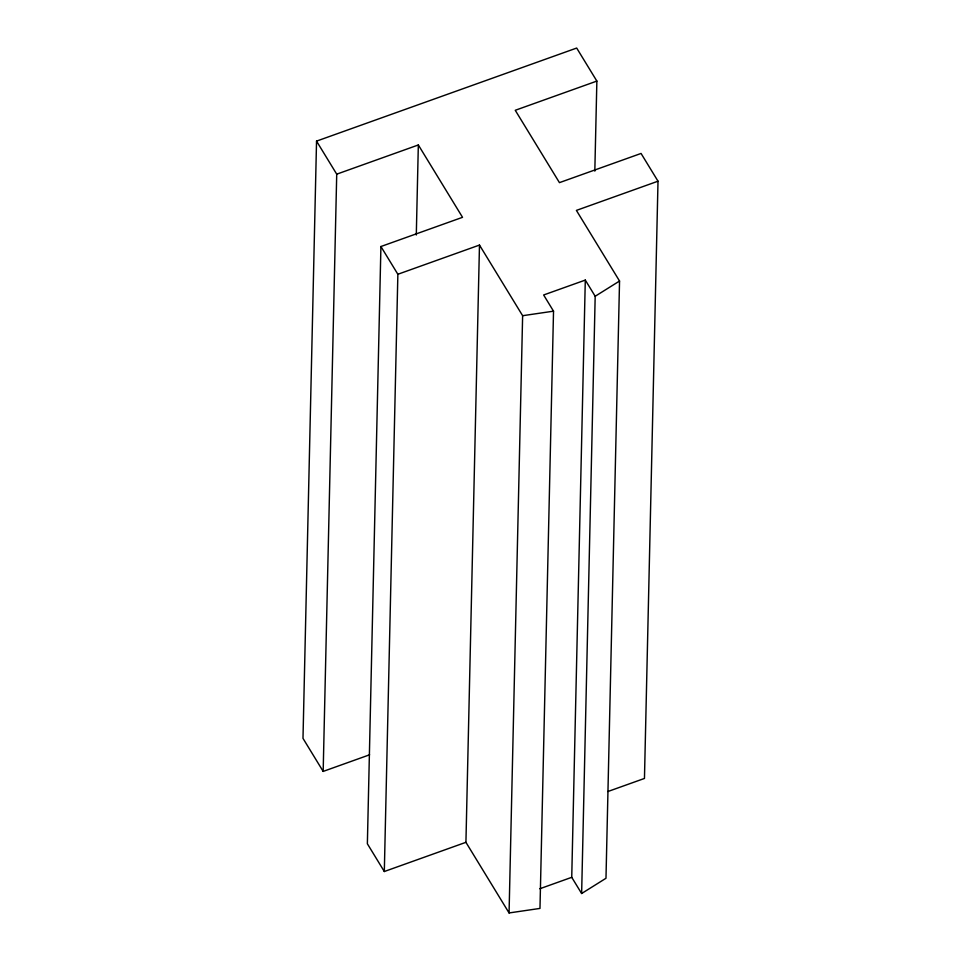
<?xml version="1.0" encoding="UTF-8"?>
<svg xmlns="http://www.w3.org/2000/svg" width="961" height="961" viewBox="0 0 961 961"><rect width="100%" height="100%" fill="white"/><g stroke="black" fill="none" stroke-linecap="round" stroke-linejoin="round"><path stroke-width="1.44" d="M594.823 171.13L596.865 81.084L576.684 48.05L316.541 141.123L302.991 738.372L323.172 771.407L369.601 754.793M323.172 771.407L336.722 174.169L316.541 141.123M336.722 174.169L418.335 144.967L462.529 217.318L380.916 246.521L367.366 843.77L384.316 871.519L465.929 842.317L479.479 245.067L397.866 274.269L384.316 871.519M416.293 235.001L418.335 144.967M596.865 81.084L515.252 110.287L559.446 182.638L641.059 153.448L658.009 181.197L576.396 210.399L619.545 281.032L605.983 878.27L581.633 893.514L595.183 296.264L585.297 280.083L543.638 294.979L553.524 311.172L539.974 908.421L509.066 912.95L522.628 315.701L479.479 245.067M581.633 893.514L571.735 877.321L585.297 280.083M658.009 181.197L644.459 778.446L607.869 791.528M595.183 296.264L619.545 281.032M539.806 888.757L571.735 877.321M522.628 315.701L553.524 311.172M380.916 246.521L397.866 274.269M465.929 842.317L509.066 912.95"/></g></svg>
